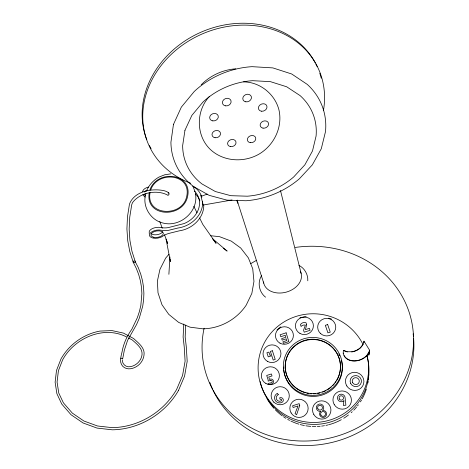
<?xml version="1.0" encoding="UTF-8"?>
<svg xmlns="http://www.w3.org/2000/svg" width="469" height="469" viewBox="0 0 469 469"><rect width="100%" height="100%" fill="white"/><g stroke="black" fill="none" stroke-linecap="round" stroke-linejoin="round"><path stroke-width="0.7" d="M122.485 359.852C121.764 363.733 126.044 367.673 130.329 366.676C135.465 365.896 140.12 361.728 141.521 357.038C144.077 349.44 137.335 344.434 132.252 339.949L128.488 337.961M178.466 390.513L178.443 390.566C164.953 413.893 139.334 429.387 112.308 429.815L96.995 428.074L83.048 422.962L71.042 414.743L61.738 404.032L56.901 393.726L55.113 382.194L56.509 370.428L60.935 359.037C69.095 344.516 83.576 334.08 99.973 331.073L112.021 330.598L123.411 333.09L133.565 338.483C138.261 342.974 145.191 347.711 143.995 355.215C143.602 358.556 141.978 361.658 139.668 364.073C135.488 368.341 127.545 371.137 122.743 366.295C118.417 361.587 121.729 354.91 122.52 349.511C124.185 342.212 127.427 335.376 131.801 329.308L137.382 317.607L139.404 311.539L140.847 305.395L141.884 293.453L141.48 287.175L140.424 280.872L138.695 274.558L136.356 268.508L133.214 262.2L129.819 251.642L127.732 240.726L126.917 228.919L127.474 216.795L129.462 204.085C134.187 191.516 150.848 188.356 162.72 190.426C164.531 190.561 171.959 192.982 168.113 195.286M363.932 342.54L363.991 341.168L369.619 350.249L369.396 353.55L368.833 355.045L368.065 353.808M343.22 353.315L343.361 350.413L347.236 351.738L351.732 351.744A16.691 16.198 7.4 0 0 358.275 349.346L360.098 347.998L362.807 344.762M168.881 274.312L169.936 257.018M368.833 355.045L369.033 351.955C365.38 362.127 346.046 365.339 343.214 353.128M185.718 325.052L185.167 337.012L186.293 346.861L187.19 361.341L184.557 376.179L178.443 390.566M183.784 324.038L183.115 337.006L184.241 346.96L185.103 361.159L182.564 375.499L176.631 389.44C163.476 412.151 138.531 427.241 112.202 427.664L97.47 425.975L83.922 421.027L72.332 413.119L63.391 402.818L58.766 393.045L57.071 382.071L58.402 370.768L62.6 359.928C74.295 338.108 103.661 325.111 126.554 336.935M122.186 358.844L122.708 358.633L124.385 349.997L127.603 340.318L136.579 324.495L139.187 318.474L142.711 306.193L143.637 299.709L143.889 293.418L143.491 286.829L142.447 280.48L140.729 274.113L138.226 267.506L134.761 260.811M363.991 341.168C363.586 344.709 361.224 347.676 358.275 349.534A16.673 16.186 7.4 0 1 351.738 351.932M149.259 192.636C144.956 216.842 180.764 218.531 187.108 198.364C194.641 173.114 157.133 168.547 149.881 189.933M150.062 192.659C145.666 215.552 180.588 217.516 186.275 198.141C193.498 173.97 157.596 169.596 150.655 190.074M145.877 193.609C141.814 206.049 150.49 220.342 163.183 223.08C180.477 227.582 199.202 210.95 195.356 193.164M369.619 350.249C366.881 360.597 350.196 365.158 343.965 355.654M146.439 191.176C148.784 185.179 153.293 180.342 158.833 177.141L164.713 174.79L170.892 173.852M261.544 275.684C257.164 282.537 259.105 292.287 265.565 297.176M209.321 96.579C195.415 111.388 195.919 136.913 211.408 150.438C224.581 161.799 244.443 162.655 259.251 153.984C274.107 145.097 282.883 126.999 278.949 109.887C274.934 94.07 259.937 81.958 243.558 81.893M133.483 260.946L133.132 261.948M168.957 254.309L165.651 258.114L159.923 269.446L157.385 281.101L158.006 292.826L161.969 304.721L168.758 314.353L178.666 322.408L190.009 327.163L202.96 328.845C220.201 328.488 236.616 319.518 246.19 305.167L251.847 293.401L253.958 281.418L252.732 268.766L248.377 257.897L240.726 248.019L231.229 241.095L219.504 236.663L210.311 235.69M168.137 193.011L168.822 192.941M207.192 194.119L201.031 196.388L203.188 205.023L232.038 199.987M347.248 351.926L343.361 350.413M167.896 195.227C156.916 189.2 139.826 192.519 132.446 202.737L131.701 204.818L129.749 217.141L129.157 229.183L129.907 240.363L131.947 251.22L135.195 261.456C135.453 262.57 133.718 263.273 133.214 262.2M298.964 265.401C304.598 268.186 308.156 274.529 307.793 280.79M145.15 197.097L143.268 195.409L143.051 194.33M223.256 248.224L227.137 251.085L212.463 238.639L216.062 243.323L202.813 224.428L199.589 217.938M120.896 358.556L121.559 358.169L122.708 358.633M193.785 206.272L197.009 212.756M192.982 186.363L195.122 191.921M159.8 221.415L162.21 228.215M164.531 234.734L167.65 243.54L166.061 239.108L170.382 261.55L170.259 259.562M237.173 200.609L263.748 283.176M280.462 190.455L301.127 273.392M149.195 233.298L149.294 231.164A7.797 4.039 -9.1 0 1 160.797 227.529A12.399 6.507 -9.4 0 0 168.113 227.641L184.059 223.578A22.881 19.188 -23.9 0 0 194.477 191.164M295.265 247.444A106.164 96.96 -12.4 0 1 413.564 338.618A106.164 96.96 -12.4 0 1 298.132 440.913A106.164 96.96 -12.4 0 1 204.103 328.224M250.768 263.689A106.164 96.96 -12.4 0 1 256.437 260.377M195.591 194.072A22.782 19.123 -24.4 0 1 199.858 200.884M142.646 191.745A7.627 4.198 -9 0 1 148.444 187.078M202.62 201.265A26.071 21.861 -23.9 0 1 177.921 228.028L168.564 230.326A12.417 6.49 -9.4 0 1 161.236 230.226A7.803 4.028 -9.1 0 0 150.578 232.753A7.803 4.028 -9.1 0 0 153.023 238.07A7.803 4.028 -9.1 0 0 163.681 235.544A15.072 7.674 -9.5 0 1 169.837 233.169L179.146 230.865A25.953 21.791 -24.4 0 0 203.739 204.836M192.853 186.187A26.071 21.861 -23.9 0 1 201.858 197.209M200.597 195.18A25.953 21.791 -24.4 0 1 201.312 196.335M144.147 192.097A7.639 4.192 -9 0 1 146.996 190.267M162.626 231.745A6.255 3.236 -9.1 0 1 157.314 234.652A6.255 3.236 -9.1 0 1 151.253 233.656M145.296 195.802A6.126 3.359 -9 0 1 144.552 194.178M237.255 200.099A11.672 0.363 75.1 0 1 236.798 200.322M367.016 355.297A55.289 54.334 7.6 0 1 301.796 421.209A55.289 54.334 7.6 0 1 269.851 334.409A55.289 54.334 7.6 0 1 363.065 344.568M366.998 356.153A55.043 54.111 8.5 0 1 327.11 422.897A55.043 54.111 8.5 0 1 260.184 381.496M277.038 329.947A55.043 54.111 8.5 0 1 280.878 326.852M299.914 317.865A55.043 54.111 8.5 0 1 306.169 316.645M328.716 318.199A55.043 54.111 8.5 0 1 331.436 319.031M366.371 389.088A54.263 53.366 9.7 0 1 362.197 398.849M361.499 400.075A54.263 53.366 9.7 0 1 360.391 401.874M358.369 404.8A54.263 53.366 9.7 0 1 357.501 405.931M356.604 407.045A54.263 53.366 9.7 0 1 353.743 410.223M352.237 411.712A54.263 53.366 9.7 0 1 351.193 412.673M348.455 414.971A54.263 53.366 9.7 0 1 343.759 418.266M341.303 419.708A54.263 53.366 9.7 0 1 328.669 424.756M327.978 424.926A54.263 53.366 9.7 0 1 325.891 425.401M324.478 425.67A54.263 53.366 9.7 0 1 321.623 426.104M320.186 426.262A54.263 53.366 9.7 0 1 317.308 426.468M315.866 426.514A54.263 53.366 9.7 0 1 312.301 426.468M310.865 426.385A54.263 53.366 9.7 0 1 305.852 425.793M304.428 425.535A54.263 53.366 9.7 0 1 300.236 424.562M298.87 424.169A54.263 53.366 9.7 0 1 290.85 421.045M289.566 420.4A54.263 53.366 9.7 0 1 287.685 419.386M285.856 418.301A54.263 53.366 9.7 0 1 283.475 416.742M282.315 415.915A54.263 53.366 9.7 0 1 275.35 409.847M273.908 408.3A54.263 53.366 9.7 0 1 266.961 398.539M368.751 374.526A54.263 53.366 9.7 0 1 368.698 375.927M368.558 378.043A54.263 53.366 9.7 0 1 368.411 379.45M368.13 381.555A54.263 53.366 9.7 0 1 367.889 382.95M341.391 360.262A29.324 28.814 7.5 0 1 318.404 395.965A29.324 28.814 7.5 0 1 283.915 370.457M283.804 369.091A29.324 28.814 7.5 0 1 283.763 367.045M338.794 353.884A29.324 28.814 7.5 0 1 339.732 355.731M339.327 374.555A27.612 27.132 7.2 0 1 336.73 380.435M335.968 381.643A27.612 27.132 7.2 0 1 335.142 382.821M334.245 383.953A27.612 27.132 7.2 0 1 332.797 385.553M331.231 387.025A27.612 27.132 7.2 0 1 327.122 389.985M325.867 390.677A27.612 27.132 7.2 0 1 322.537 392.137M319.764 392.987A27.612 27.132 7.2 0 1 317.642 393.427M315.467 393.708A27.612 27.132 7.2 0 1 313.286 393.813M311.844 393.79A27.612 27.132 7.2 0 1 310.39 393.69M308.942 393.52A27.612 27.132 7.2 0 1 306.79 393.122M305.389 392.764A27.612 27.132 7.2 0 1 286.283 359.289A27.612 27.132 7.2 0 1 320.18 340.535A27.612 27.132 7.2 0 1 339.527 373.875M319.817 73.34A92.71 79.454 -24 0 1 321.247 78.2M151.088 148.696A92.71 79.454 -24 0 1 149.406 145.548M146.803 139.68A92.71 79.454 -24 0 1 199.472 32.883A92.71 79.454 -24 0 1 315.191 62.688M315.866 63.966A92.71 79.454 -24 0 1 317.132 66.58M201.219 84.795A46.9 40.129 -23.1 0 1 235.76 68.808M190.777 183.291A92.997 79.583 -24 0 1 149.189 85.716A92.997 79.583 -24 0 1 257.639 26.047A92.997 79.583 -24 0 1 323.487 110.279M300.477 271.651A19.317 14.187 -15.1 0 1 286.401 292.087A19.317 14.187 -15.1 0 1 263.537 281.957M413.13 333.793A105.033 96.18 -12.2 0 1 413.459 336.619M413.646 338.753A105.033 96.18 -12.2 0 1 333.946 441.939A105.033 96.18 -12.2 0 1 213.137 390.378M212.545 389.1A105.033 96.18 -12.2 0 1 209.895 382.622M343.941 400.755L343.308 405.404L345.882 405.187L345.143 398.122A3.852 3.775 24.6 0 0 340.412 394.259A3.852 3.775 24.6 0 0 337.926 399.711A3.852 3.775 24.6 0 0 343.941 400.755M173.454 124.449L170.921 142.248A82.661 67.114 -20.5 0 0 193.633 186.592L209.115 195.339L226.955 200.128L246.037 200.75A76.945 62.342 -20.1 0 0 299.415 178.753L312.336 164.848L321.265 148.808L325.504 131.613A82.532 67.044 -19.9 0 0 307.254 84.391L291.7 73.991L272.841 67.899L252.046 66.668A77.274 62.881 -20.2 0 0 194.201 91.543L181.351 107.108L173.454 124.449M184.95 130.3L182.652 145.619A71.376 57.746 -20.8 0 0 201.981 183.948L215.353 191.534L230.807 195.684L247.374 196.2A66.481 53.695 -20.5 0 0 293.7 176.948L304.856 164.836L312.506 150.924L316.077 136.057A71.276 57.693 -20.3 0 0 300.084 95.594L286.67 86.777L270.455 81.659L252.627 80.686A66.727 54.093 -20.6 0 0 202.96 102.072L191.85 115.415L184.95 130.3M306.662 324.706L305.395 329.637L309.423 328.341L310.079 330.299L304.205 332.187L303.543 330.229L305.378 325.123A4.227 4.121 -3.1 0 0 301.104 326.494L300.447 324.542A4.778 4.655 -3.3 0 1 306.005 322.754L306.662 324.706M299.738 405.392L296.619 414.737L295.054 413.617L298.008 405.943L293.137 407.491L292.574 405.767L299.175 403.668L299.738 405.392M320.755 411.325L320.21 411.911A3.518 3.465 31.1 0 0 321.881 417.199A3.518 3.465 31.1 0 0 326.571 414.291A3.518 3.465 31.1 0 0 322.467 410.51A3.74 3.688 27.6 0 0 322.097 404.653A3.74 3.688 27.6 0 0 316.493 406.459A3.74 3.688 27.6 0 0 319.764 411.383L320.755 411.325M278.275 394.652L277.349 395.267A3.471 3.453 2.9 0 0 281.177 400.966A0.926 0.92 6.6 0 0 280.585 399.236L280.151 399.383L279.635 397.864A2.55 2.538 6.6 0 1 283.053 399.019A2.55 2.538 6.6 0 1 281.892 402.414A5.095 5.065 2.9 0 1 275.074 400.11A5.095 5.065 2.9 0 1 277.384 393.327L278.275 394.652M270.607 380.347L268.145 381.133L268.139 379.913L266.714 375.452L271.375 373.963L272.02 375.956L268.749 377L269.54 379.462A2.55 2.533 -12.7 0 1 273.392 380.787A2.55 2.533 -12.7 0 1 271.023 384.093L268.162 384.609L268.157 383.419L271.375 382.751A1.272 1.26 -12.7 0 0 272.172 381.174A1.272 1.26 -12.7 0 0 270.607 380.347M286.125 332.826L280.116 334.76L280.755 336.719L285.205 335.288L285.856 337.275L281.664 338.624L282.156 340.136L286.254 338.817L286.829 340.564L282.93 341.819L283.428 343.331L288.84 341.59L286.125 332.826M327.667 324.571L325.339 325.316L327.925 332.873L330.252 332.122L327.667 324.571M272.395 350.742L270.39 351.387L271.492 354.799L269.951 355.297L268.919 352.102L266.908 352.747L268.233 356.856L271.791 355.713L273.192 360.051L275.209 359.406L272.395 350.742M153.838 237.302A6.261 3.23 -9.1 0 0 163.335 233.556A6.261 3.23 -9.1 0 0 154.231 231.61A6.261 3.23 -9.1 0 0 153.838 237.302M350.736 383.589A5.692 5.552 20.3 0 0 360.555 384.193A5.692 5.552 20.3 0 0 356.041 375.558A5.692 5.552 20.3 0 0 350.736 383.589M291.947 386.778A29.494 28.978 7.1 0 0 341.297 374.086A29.494 28.978 7.1 0 0 305.26 338.366A29.494 28.978 7.1 0 0 291.947 386.778M293.231 385.471A27.653 27.167 7.1 0 0 339.503 373.588A27.653 27.167 7.1 0 0 305.729 340.089A27.653 27.167 7.1 0 0 293.231 385.471M279.999 343.173A8.964 8.764 -8.8 0 0 293.389 335.417A8.964 8.764 -8.8 0 0 279.911 327.983A8.964 8.764 -8.8 0 0 279.999 343.173M320.438 333.441A9.04 8.782 2.4 0 0 335.493 329.308A9.04 8.782 2.4 0 0 324.255 318.691A9.04 8.782 2.4 0 0 320.438 333.441M313.82 414.549A9.239 9.11 29 0 0 329.771 414.52A9.239 9.11 29 0 0 321.605 400.825A9.239 9.11 29 0 0 313.82 414.549M299.996 333.465A8.981 8.753 -3.5 0 0 313.386 325.709A8.981 8.753 -3.5 0 0 299.832 318.304A8.981 8.753 -3.5 0 0 299.996 333.465M267.523 361.411A8.975 8.829 -13 0 0 280.954 353.632A8.975 8.829 -13 0 0 267.482 346.11A8.975 8.829 -13 0 0 267.523 361.411M265.894 383.478A9.017 8.923 -13.4 0 0 279.395 375.651A9.017 8.923 -13.4 0 0 265.859 368.013A9.017 8.923 -13.4 0 0 265.894 383.478M273.814 402.144A9.081 9.028 1.9 0 0 288.986 398.034A9.081 9.028 1.9 0 0 277.818 387.019A9.081 9.028 1.9 0 0 273.814 402.144M291.102 412.908A9.169 9.093 26.2 0 0 306.955 412.878A9.169 9.093 26.2 0 0 298.911 399.23A9.169 9.093 26.2 0 0 291.102 412.908M334.268 404.641A9.274 9.087 25.5 0 0 350.267 404.595A9.274 9.087 25.5 0 0 342.012 390.941A9.274 9.087 25.5 0 0 334.268 404.641M346.79 385.928A9.257 9.028 20.3 0 0 362.772 385.84A9.257 9.028 20.3 0 0 354.482 372.304A9.257 9.028 20.3 0 0 346.79 385.928M317.853 408.722A2.415 2.38 27.6 0 0 322.015 409.05A2.415 2.38 27.6 0 0 320.18 405.31A2.415 2.38 27.6 0 0 317.853 408.722M320.86 414.942A2.456 2.415 31.1 0 0 325.081 415.364A2.456 2.415 31.1 0 0 323.288 411.53A2.456 2.415 31.1 0 0 320.86 414.942M339.345 398.972A2.234 2.193 24.6 0 0 343.202 399.137A2.234 2.193 24.6 0 0 341.368 395.76A2.234 2.193 24.6 0 0 339.345 398.972M352.653 382.64A3.523 3.435 20.3 0 0 358.732 383.015A3.523 3.435 20.3 0 0 355.936 377.668A3.523 3.435 20.3 0 0 352.653 382.64M212.779 120.873A4.403 3.652 -19.5 0 0 218.202 115.878A4.403 3.652 -19.5 0 0 211.021 114.788A4.403 3.652 -19.5 0 0 212.779 120.873M215.054 137.728A4.344 3.564 -19 0 0 220.418 132.838A4.344 3.564 -19 0 0 213.325 131.789A4.344 3.564 -19 0 0 215.054 137.728M230.584 146.609A4.309 3.5 -19.8 0 0 235.936 141.785A4.309 3.5 -19.8 0 0 228.936 140.764A4.309 3.5 -19.8 0 0 230.584 146.609M250.288 142.67A4.315 3.488 -21.3 0 0 255.693 137.839A4.315 3.488 -21.3 0 0 248.734 136.813A4.315 3.488 -21.3 0 0 250.288 142.67M263.045 128.154A4.356 3.541 -22.9 0 0 268.52 123.247A4.356 3.541 -22.9 0 0 261.532 122.186A4.356 3.541 -22.9 0 0 263.045 128.154M261.362 111.206A4.414 3.623 -23.6 0 0 266.902 106.199A4.414 3.623 -23.6 0 0 259.826 105.091A4.414 3.623 -23.6 0 0 261.362 111.206M245.809 101.82A4.45 3.699 -23 0 0 251.361 96.743A4.45 3.699 -23 0 0 244.191 95.6A4.45 3.699 -23 0 0 245.809 101.82M225.507 105.847A4.444 3.711 -21.2 0 0 231.012 100.776A4.444 3.711 -21.2 0 0 223.795 99.645A4.444 3.711 -21.2 0 0 225.507 105.847"/></g></svg>
